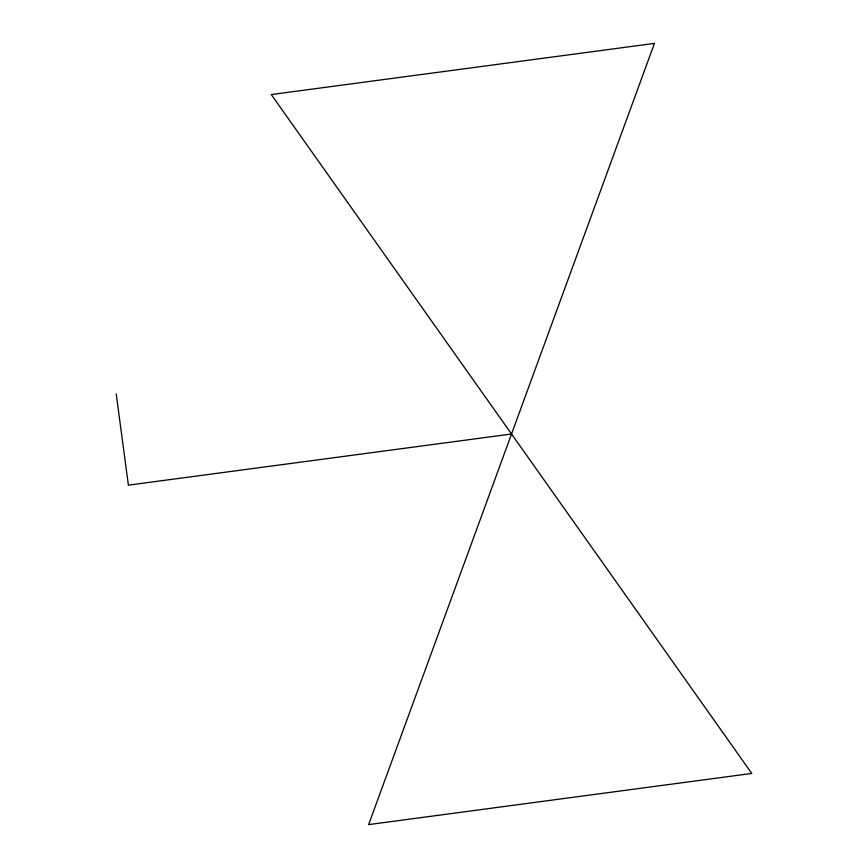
<?xml version="1.0" encoding="UTF-8"?>
<svg xmlns="http://www.w3.org/2000/svg" width="868" height="868" viewBox="0 0 868 868"><rect width="100%" height="100%" fill="white"/><g stroke="black" fill="none" stroke-linecap="round" stroke-linejoin="round"><path stroke-width="1.3" d="M511.534 434L128.388 485.158L116.214 393.898M654.439 43.4L368.629 824.6L751.786 773.442L271.283 94.558L654.439 43.4"/></g></svg>
